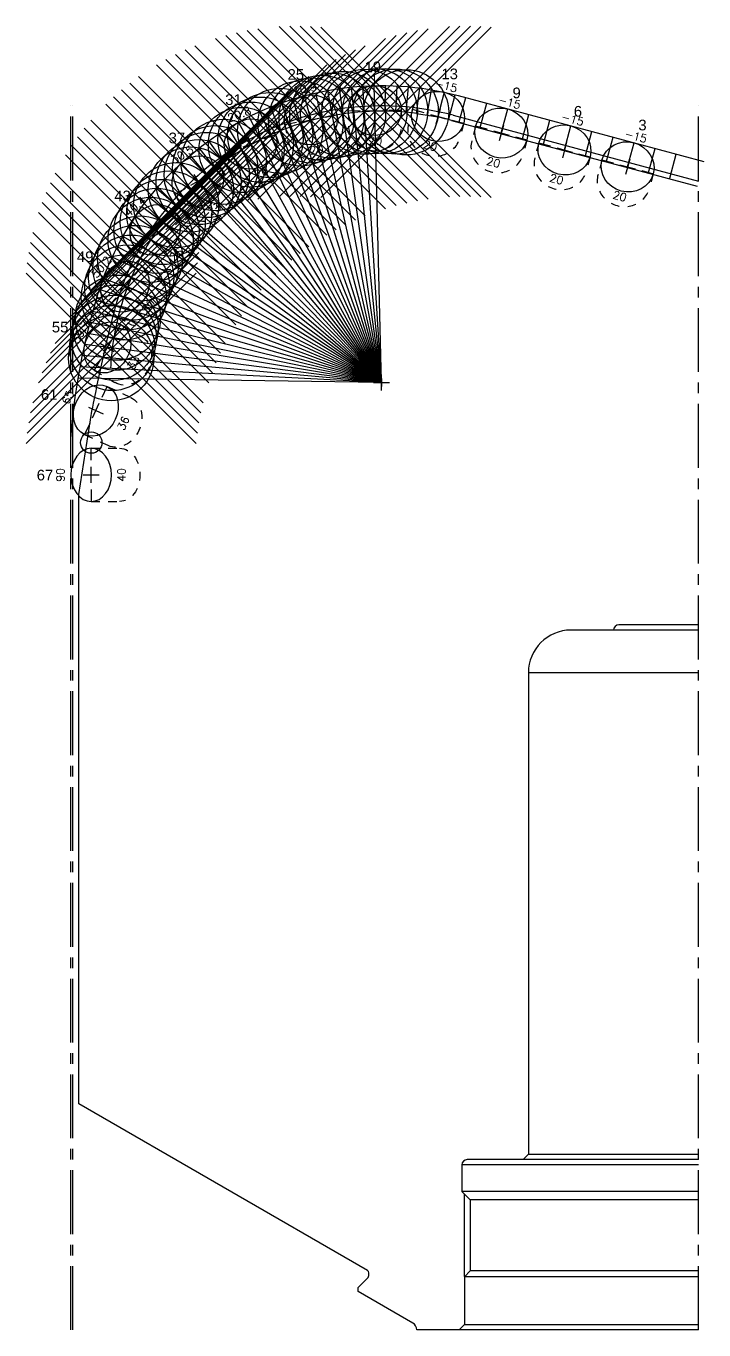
# Model space of a CAD drawing. Header units: inches. Extents: x 57 to 206, y -57 to 38.
# Drawn here: x 77.94 to 85.91, y 2.77 to 18.08 of the extents above; entities that cross this region are included whole.
import ezdxf
from ezdxf.enums import TextEntityAlignment as Align

# ---------------------------------------------------------------- set-up
doc = ezdxf.new("R2010")
doc.units = ezdxf.units.IN
doc.header["$MEASUREMENT"] = 0
doc.header["$PDMODE"] = 35
doc.linetypes.add('CENTER2', pattern=[1.125, 0.75, -0.125, 0.125, -0.125])
doc.linetypes.add('HIDDEN2', pattern=[0.1875, 0.125, -0.0625])
doc.layers.get('Defpoints').update_dxf_attribs({"color": 10})
doc.layers.add('Blade_3', color=7, linetype='Continuous', true_color=0x00cc00)
doc.layers.add('CLine', color=5, linetype='CENTER2')
doc.layers.add('Text', color=3, linetype='Continuous')
doc.styles.add('RomanS', font='romans')
doc.styles.get("Standard").update_dxf_attribs({"font": 'arial.ttf'})

# ---------------------------------------------------------------- blocks, each defined once
blk = doc.blocks.new('CMark')
at = {"layer": 'CLine'}
for p, q in [((-0.094, 0), (0.094, 0)), ((0, 0.094), (0, -0.094))]:
    blk.add_line(p, q, dxfattribs=at)
blk = doc.blocks.new('1613@20')
for p, q in [((-0.17, 0), (-0.312, 0)), ((0.171, 0), (0.312, 0))]:
    blk.add_line(p, q)
at = {"color": 8, "linetype": 'HIDDEN2', "ltscale": 0.5}
blk.add_line((-0.312, 0), (-0.312, -0.178), dxfattribs=at)
at = {"color": 8, "linetype": 'HIDDEN2', "ltscale": 0.5, "flags": 128}
blk.add_lwpolyline([(0.312, 0), (0.312, -0.178)], dxfattribs=at)
blk.add_ellipse((0, 0), major_axis=(-0.312, 0), ratio=0.939693, start_param=-3.141592653589793, end_param=3.141592653589793)
at = {"color": 8, "linetype": 'HIDDEN2', "ltscale": 0.5}
blk.add_ellipse((0, -0.178), major_axis=(-0.312, 0), ratio=0.939693, start_param=0, end_param=3.141593, dxfattribs=at)
blk.add_blockref('CMark', (0, 0))
at = {"style": 'RomanS'}
blk.add_text('20', height=0.094, dxfattribs=at).set_placement((0, -0.356), align=Align.MIDDLE_CENTER)
blk.add_attdef('ANG', text='', height=0.094, dxfattribs=at).set_placement((0, 0.298), align=Align.BOTTOM_CENTER)
blk = doc.blocks.new('1613@23')
for p, q in [((-0.17, 0), (-0.313, 0)), ((0.171, 0), (0.312, 0))]:
    blk.add_line(p, q)
at = {"color": 8, "linetype": 'HIDDEN2', "ltscale": 0.5}
blk.add_line((-0.313, 0), (-0.313, -0.203), dxfattribs=at)
at = {"color": 8, "linetype": 'HIDDEN2', "ltscale": 0.5, "flags": 128}
blk.add_lwpolyline([(0.312, 0), (0.312, -0.203)], dxfattribs=at)
blk.add_ellipse((0, 0), major_axis=(-0.312, 0), ratio=0.920512, start_param=3.141593, end_param=9.424778)
at = {"color": 8, "linetype": 'HIDDEN2', "ltscale": 0.5}
blk.add_ellipse((0, -0.203), major_axis=(-0.312, 0), ratio=0.920512, start_param=0, end_param=3.141593, dxfattribs=at)
blk.add_blockref('CMark', (0, 0))
at = {"style": 'RomanS'}
blk.add_text('23', height=0.094, dxfattribs=at).set_placement((-0.001, -0.379), align=Align.MIDDLE_CENTER)
blk.add_attdef('ANG', text='', height=0.094, dxfattribs=at).set_placement((0, 0.287), align=Align.BOTTOM_CENTER)
blk = doc.blocks.new('1613@26')
for p, q in [((-0.17, 0), (-0.313, 0)), ((0.171, 0), (0.312, 0))]:
    blk.add_line(p, q)
at = {"color": 8, "linetype": 'HIDDEN2', "ltscale": 0.5}
blk.add_line((-0.313, 0), (-0.313, -0.228), dxfattribs=at)
at = {"color": 8, "linetype": 'HIDDEN2', "ltscale": 0.5, "flags": 128}
blk.add_lwpolyline([(0.312, 0), (0.312, -0.228)], dxfattribs=at)
blk.add_ellipse((0, 0), major_axis=(-0.312, 0), ratio=0.898784, start_param=3.141593, end_param=9.424778)
at = {"color": 8, "linetype": 'HIDDEN2', "ltscale": 0.5}
blk.add_ellipse((0, -0.228), major_axis=(-0.312, 0), ratio=0.898784, start_param=0, end_param=3.141593, dxfattribs=at)
blk.add_blockref('CMark', (0, 0))
at = {"style": 'RomanS'}
blk.add_text('26', height=0.094, dxfattribs=at).set_placement((0, -0.381), align=Align.MIDDLE_CENTER)
blk.add_attdef('ANG', text='', height=0.094, dxfattribs=at).set_placement((0, 0.287), align=Align.BOTTOM_CENTER)
blk = doc.blocks.new('1613@30')
for p, q in [((-0.17, 0), (-0.312, 0)), ((0.171, 0), (0.312, 0))]:
    blk.add_line(p, q)
at = {"color": 8, "linetype": 'HIDDEN2', "ltscale": 0.5}
blk.add_line((-0.312, 0), (-0.312, -0.26), dxfattribs=at)
at = {"color": 8, "linetype": 'HIDDEN2', "ltscale": 0.5, "flags": 128}
blk.add_lwpolyline([(0.312, 0), (0.312, -0.26)], dxfattribs=at)
at = {"extrusion": (0, 0, -1)}
blk.add_ellipse((0, 0), major_axis=(-0.312, 0), ratio=0.866025, start_param=-3.141592653589793, end_param=3.141592653589793, dxfattribs=at)
at = {"color": 8, "linetype": 'HIDDEN2', "ltscale": 0.5, "extrusion": (0, 0, -1)}
blk.add_ellipse((0, -0.26), major_axis=(-0.312, 0), ratio=0.866025, start_param=3.068877, end_param=6.355901, dxfattribs=at)
blk.add_blockref('CMark', (0, 0))
at = {"style": 'RomanS'}
blk.add_text('30', height=0.094, dxfattribs=at).set_placement((0, -0.356), align=Align.MIDDLE_CENTER)
blk.add_attdef('ANG', text='', height=0.094, dxfattribs=at).set_placement((0, 0.287), align=Align.BOTTOM_CENTER)
blk = doc.blocks.new('1613@33')
for p, q in [((-0.17, 0), (-0.312, 0)), ((0.171, 0), (0.312, 0))]:
    blk.add_line(p, q)
at = {"color": 8, "linetype": 'HIDDEN2', "ltscale": 0.5}
blk.add_line((-0.312, 0), (-0.312, -0.283), dxfattribs=at)
at = {"color": 8, "linetype": 'HIDDEN2', "ltscale": 0.5, "flags": 128}
blk.add_lwpolyline([(0.312, 0), (0.312, -0.283)], dxfattribs=at)
at = {"extrusion": (0, 0, -1)}
blk.add_ellipse((0, 0), major_axis=(-0.312, 0), ratio=0.83872, start_param=3.141593, end_param=9.424778, dxfattribs=at)
at = {"color": 8, "linetype": 'HIDDEN2', "ltscale": 0.5, "extrusion": (0, 0, -1)}
blk.add_ellipse((0, -0.283), major_axis=(-0.312, 0), ratio=0.83872, start_param=3.141593, end_param=6.283185, dxfattribs=at)
blk.add_blockref('CMark', (0, 0))
at = {"style": 'RomanS'}
blk.add_text('33', height=0.094, dxfattribs=at).set_placement((0, -0.356), align=Align.MIDDLE_CENTER)
blk.add_attdef('ANG', text='', height=0.094, dxfattribs=at).set_placement((0, 0.287), align=Align.BOTTOM_CENTER)
blk = doc.blocks.new('1613@36')
for p, q in [((-0.17, 0), (-0.312, 0)), ((0.171, 0), (0.312, 0))]:
    blk.add_line(p, q)
at = {"color": 8, "linetype": 'HIDDEN2', "ltscale": 0.5}
blk.add_line((-0.312, 0), (-0.312, -0.306), dxfattribs=at)
at = {"color": 8, "linetype": 'HIDDEN2', "ltscale": 0.5, "flags": 128}
blk.add_lwpolyline([(0.312, 0), (0.312, -0.306)], dxfattribs=at)
at = {"extrusion": (0, 0, -1)}
blk.add_ellipse((0, 0), major_axis=(-0.312, 0), ratio=0.80896, start_param=3.141593, end_param=9.424778, dxfattribs=at)
at = {"color": 8, "linetype": 'HIDDEN2', "ltscale": 0.5, "extrusion": (0, 0, -1)}
blk.add_ellipse((0, -0.306), major_axis=(-0.312, 0), ratio=0.80896, start_param=3.141593, end_param=6.283185, dxfattribs=at)
blk.add_blockref('CMark', (0, 0))
at = {"style": 'RomanS'}
blk.add_text('36', height=0.094, dxfattribs=at).set_placement((0, -0.356), align=Align.MIDDLE_CENTER)
blk.add_attdef('ANG', text='', height=0.094, dxfattribs=at).set_placement((0, 0.287), align=Align.BOTTOM_CENTER)
blk = doc.blocks.new('1613@40')
for p, q in [((-0.17, 0), (-0.312, 0)), ((0.171, 0), (0.312, 0))]:
    blk.add_line(p, q)
at = {"color": 8, "linetype": 'HIDDEN2', "ltscale": 0.5}
blk.add_line((-0.312, 0), (-0.312, -0.334), dxfattribs=at)
at = {"color": 8, "linetype": 'HIDDEN2', "ltscale": 0.5, "flags": 128}
blk.add_lwpolyline([(0.312, 0), (0.312, -0.334)], dxfattribs=at)
at = {"extrusion": (0, 0, -1)}
blk.add_ellipse((0, 0), major_axis=(-0.312, 0), ratio=0.76608, start_param=3.141593, end_param=9.424778, dxfattribs=at)
at = {"color": 8, "linetype": 'HIDDEN2', "ltscale": 0.5, "extrusion": (0, 0, -1)}
blk.add_ellipse((0, -0.334), major_axis=(-0.312, 0), ratio=0.76608, start_param=3.141593, end_param=6.283185, dxfattribs=at)
blk.add_blockref('CMark', (0, 0))
at = {"style": 'RomanS'}
blk.add_text('40', height=0.094, dxfattribs=at).set_placement((0, -0.356), align=Align.MIDDLE_CENTER)
blk.add_attdef('ANG', text='', height=0.094, dxfattribs=at).set_placement((0, 0.287), align=Align.BOTTOM_CENTER)

msp = doc.modelspace()

# ---------------------------------------------------------------- linework, layer by layer
for p, q in [((82.11725, 13.89316), (81.48582, 17.32495)), ((82.11725, 13.89316), (81.62447, 17.34758)), ((82.11725, 13.89316), (81.76392, 17.36462)), ((82.11725, 13.89316), (81.89784, 17.37565)), ((82.11725, 13.89316), (82.03208, 17.38152)), ((82.1622, 17.08034), (82.16646, 17.38221)), ((82.28488, 17.07624), (82.30076, 17.37773)), ((82.40731, 17.06743), (82.43479, 17.36808)), ((82.52932, 17.05391), (82.56835, 17.35327)), ((82.65551, 17.03448), (82.70656, 17.33243)), ((82.78384, 17.02302), (82.85984, 17.30667)), ((82.11725, 13.89316), (80.94367, 17.17928)), ((82.11725, 13.89316), (81.0769, 17.22386)), ((82.11725, 13.89316), (81.21181, 17.26304)), ((82.11725, 13.89316), (81.34819, 17.29675)), ((82.90749, 16.98989), (82.98349, 17.27354)), ((83.03114, 16.95676), (83.10714, 17.24041)), ((83.27843, 16.8905), (83.35444, 17.17414)), ((82.11725, 13.89316), (80.56213, 17.01686)), ((82.11725, 13.89316), (80.68713, 17.07603)), ((82.11725, 13.89316), (80.81438, 17.1302)), ((82.52932, 17.05391), (82.7817, 17.01506)), ((82.95841, 17.03241), (85.84418, 16.25917)), ((83.52573, 16.82423), (83.60173, 17.10788)), ((83.77303, 16.75797), (83.84903, 17.04162)), ((82.11725, 13.89316), (80.31966, 16.8839)), ((82.11725, 13.89316), (80.43958, 16.95278)), ((82.94223, 16.97204), (85.828, 16.1988)), ((84.02033, 16.69171), (84.09633, 16.97535)), ((84.26763, 16.62544), (84.34363, 16.90909)), ((82.11725, 13.89316), (80.08847, 16.73216)), ((82.11725, 13.89316), (80.20256, 16.81032)), ((84.51492, 16.55918), (84.59093, 16.84283)), ((84.76222, 16.49292), (84.83822, 16.77656)), ((85.00952, 16.42665), (85.08552, 16.7103)), ((82.11725, 13.89316), (79.87002, 16.56259)), ((82.11725, 13.89316), (79.97756, 16.64954)), ((85.25682, 16.36039), (85.33282, 16.64404)), ((85.50412, 16.29413), (85.58012, 16.57777)), ((82.11725, 13.89316), (79.76601, 16.47145)), ((82.11725, 13.89316), (79.56922, 16.27716)), ((82.11725, 13.89316), (79.66569, 16.37625)), ((82.11725, 13.89316), (79.47675, 16.17432)), ((82.11725, 13.89316), (79.3044, 15.95806)), ((82.11725, 13.89316), (79.38844, 16.0679)), ((82.11725, 13.89316), (79.22479, 15.84497)), ((82.11725, 13.89316), (79.14972, 15.72883)), ((82.11725, 13.89316), (79.01451, 15.48969)), ((82.11725, 13.89316), (79.07931, 15.6098)), ((82.11725, 13.89316), (78.95445, 15.36714)), ((82.11725, 13.89316), (78.89923, 15.24234)), ((82.11725, 13.89316), (78.84894, 15.11547)), ((82.11725, 13.89316), (78.76341, 14.85633)), ((82.11725, 13.89316), (78.80364, 14.98674)), ((82.11725, 13.89316), (78.72824, 14.72871)), ((82.11725, 13.89316), (78.69422, 14.60057)), ((82.11725, 13.89316), (78.66228, 14.47152)), ((82.11725, 13.89316), (78.63231, 14.34101)), ((82.11725, 13.89316), (78.60459, 14.21014)), ((82.11725, 13.89316), (78.55537, 13.94435)), ((82.11725, 13.89316), (78.57894, 14.07797)), ((82.11725, 13.94016), (82.11725, 13.84616)), ((82.07025, 13.89316), (82.16425, 13.89316)), ((78.56293, 12.58066), (78.71918, 13.58066)), ((78.56293, 5.42225), (78.56293, 12.58066)), ((85.84418, 11.04916), (84.90668, 11.04916)), ((84.84418, 10.98666), (84.34418, 10.98666)), ((85.84418, 10.98666), (84.84418, 10.98666)), ((85.84418, 10.48666), (83.84418, 10.48666)), ((83.84418, 10.48666), (83.84418, 4.83066)), ((81.95355, 3.46468), (78.56293, 5.42225)), ((83.78168, 4.76816), (83.12543, 4.76816)), ((83.84418, 4.83066), (83.78168, 4.76816)), ((85.84418, 4.76816), (83.78168, 4.76816)), ((83.84418, 4.83066), (85.84418, 4.83066)), ((85.84418, 4.70566), (83.06293, 4.70566)), ((83.06293, 4.70566), (83.06293, 4.39316)), ((85.84418, 4.39316), (83.06293, 4.39316)), ((83.06293, 4.39316), (83.16183, 4.29426)), ((83.09418, 3.39566), (83.09418, 4.36191)), ((85.84418, 4.29426), (83.16183, 4.29426)), ((83.16183, 4.29426), (83.16183, 3.46331)), ((81.84418, 3.26816), (81.96003, 3.384)), ((81.96918, 3.4061), (81.96918, 3.43761)), ((83.16183, 3.46331), (83.09168, 3.39316)), ((85.84418, 3.39316), (83.09168, 3.39316)), ((83.09168, 3.39316), (83.09168, 2.83066)), ((85.84418, 3.46331), (83.16183, 3.46331)), ((81.84418, 3.21921), (81.84418, 3.26816)), ((82.4848, 2.84935), (81.84418, 3.21921)), ((83.02918, 2.76816), (82.53168, 2.76816)), ((83.09168, 2.83066), (83.02918, 2.76816)), ((85.84418, 2.76816), (83.02918, 2.76816)), ((83.09168, 2.83066), (85.84418, 2.83066))]:
    msp.add_line(p, q)
msp.add_circle((78.7084, 13.18914), 0.12616)
for centre, radius, start, end in [((82.11725, 13.89316), 3.25, 75, 165.341329), ((82.11725, 13.89316), 3.1875, 95.811672, 109.653182), ((82.11725, 13.89316), 3.1875, 82.572221, 95.811672), ((82.11725, 13.89316), 3.1875, 75, 79.005824), ((82.11725, 13.89316), 3.1875, 109.653182, 123.278991), ((82.11725, 13.89316), 3.1875, 123.278991, 136.904799), ((82.11725, 13.89316), 3.1875, 136.904799, 150.530607), ((82.11725, 13.89316), 3.1875, 150.530607, 163.976664), ((94.69411, 10.60337), 16.25, 165.341329, 169.442782), ((82.11725, 13.89316), 3.1875, 163.976664, 177.01007), ((84.90668, 10.98666), 0.0625, 90, 180), ((84.34418, 10.48666), 0.5, 90, 180), ((83.12543, 4.70566), 0.0625, 90, 180), ((81.93793, 3.43761), 0.03125, 0, 60), ((81.93793, 3.4061), 0.03125, 315, 0), ((82.43793, 2.76816), 0.09375, 0, 60)]:
    msp.add_arc(centre, radius, start, end)
for p in [(81.91682, 17.07435), (82.03945, 17.07971), (82.1622, 17.08034), (82.28488, 17.07624), (81.16691, 16.93569), (81.29015, 16.97148), (81.41473, 17.00227), (81.54045, 17.02803), (81.6671, 17.04871), (82.40731, 17.06743), (80.81087, 16.80065), (80.9271, 16.85013), (80.47518, 16.62515), (80.58473, 16.68807), (80.69668, 16.7466), (80.264, 16.48653), (80.06445, 16.33163), (80.16269, 16.41106), (79.8778, 16.16142), (79.96944, 16.24837), (79.62453, 15.87974), (79.70521, 15.97695), (79.54777, 15.7794), (79.40647, 15.57001), (79.47504, 15.67611), (79.2281, 15.23961), (79.28296, 15.35156), (79.17765, 15.12561), (79.13171, 15.00972), (79.09033, 14.89212), (79.02242, 14.65618), (78.99571, 14.53826), (78.97349, 14.41942), (78.94265, 14.17963), (78.9558, 14.29982)]:
    msp.add_point(p)
at = {"layer": 'CLine'}
for p, q in [((78.46918, 2.76816), (78.46918, 17.14316)), ((78.49168, 2.76816), (78.49168, 17.14316)), ((85.84418, 2.76816), (85.84418, 17.14316))]:
    msp.add_line(p, q, dxfattribs=at)
at = {"layer": 'Defpoints'}
msp.add_lwpolyline([(78.46918, 13.23253, -0.04981731), (78.74143, 14.77618, -0.4159595), (83.02037, 17.26366), (85.90614, 16.49042)], format="xyb", dxfattribs=at)
at = {"layer": 'Text'}
for p in [(82.03945, 17.07971), (82.28488, 17.07624), (81.29015, 16.97148), (81.54045, 17.02803), (80.81087, 16.80065), (80.58473, 16.68807), (80.16269, 16.41106), (79.96944, 16.24837), (79.62453, 15.87974), (79.47504, 15.67611), (79.2281, 15.23961), (79.13171, 15.00972)]:
    msp.add_point(p, dxfattribs=at)

# ---------------------------------------------------------------- block references
at = {"rotation": 90}
msp.add_blockref('CMark', (82.11725, 13.89316), dxfattribs=at)
at = {"layer": 'Blade_3'}
for name, p, rotation, values in [('1613@20', (82.03925, 17.08795), 1, {'ANG': '1'}), ('1613@20', (81.28803, 16.97935), 10.9, {'ANG': '10.9'}), ('1613@20', (82.78281, 17.0192), 345, {'ANG': '-15'}), ('1613@20', (83.52573, 16.82423), 345, {'ANG': '-15'}), ('1613@20', (80.58092, 16.69501), 20.8, {'ANG': '20.8'}), ('1613@20', (84.26763, 16.62544), 345, {'ANG': '-15'}), ('1613@20', (85.00952, 16.42665), 345, {'ANG': '-15'}), ('1613@23', (79.96047, 16.25821), 30.5, {'ANG': '30.5'}), ('1613@26', (79.45924, 15.68677), 40.4, {'ANG': '40.4'}), ('1613@30', (79.10596, 15.01935), 50.2, {'ANG': '50.2'}), ('1613@33', (78.89835, 14.30682), 59.7, {'ANG': '59.7'}), ('1613@36', (78.76254, 13.56638), 65, {'ANG': '65'}), ('1613@40', (78.70803, 12.80987), 90, {'ANG': '90'})]:
    msp.add_blockref(name, p, dxfattribs=dict(at, rotation=rotation)).add_auto_attribs(values)

# ---------------------------------------------------------------- texts
for s, p in [('19', (81.91813, 17.53877)), ('25', (81.01477, 17.44955)), ('13', (82.82209, 17.45642)), ('9', (83.65729, 17.23312)), ('31', (80.28237, 17.15425)), ('6', (84.37741, 17.01699)), ('3', (85.13555, 16.85548)), ('37', (79.6177, 16.70441)), ('43', (78.97953, 16.02314)), ('49', (78.53928, 15.30863)), ('55', (78.24537, 14.48279)), ('61', (78.11715, 13.69121)), ('67', (78.06752, 12.74461))]:
    msp.add_text(s, height=0.125, dxfattribs=at).set_placement(p)

doc.saveas('drawing.dxf')
